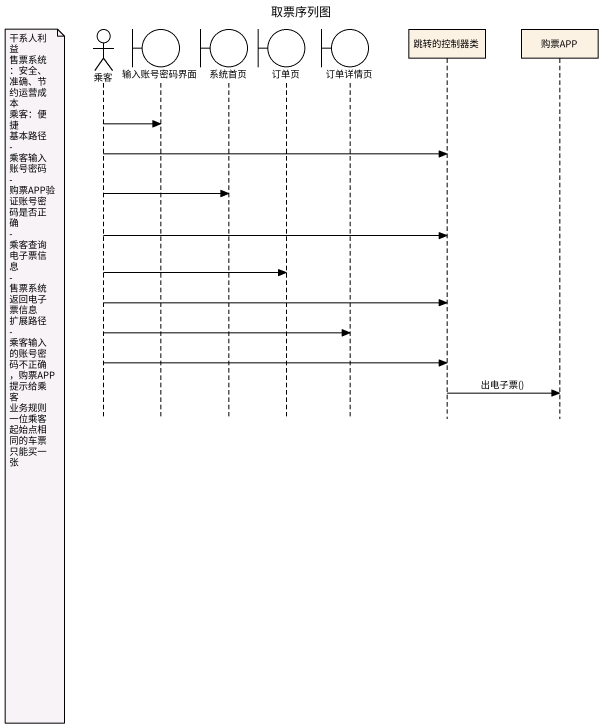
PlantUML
@startuml
title 取票序列图
hide footbox
actor 乘客
boundary 输入账号密码界面
boundary 系统首页
boundary 订单页
boundary 订单详情页
participant 跳转的控制器类
participant 购票APP

乘客 -> 输入账号密码界面
乘客 -> 跳转的控制器类
乘客 -> 系统首页
乘客 -> 跳转的控制器类
乘客 -> 订单页
乘客 -> 跳转的控制器类
乘客 -> 订单详情页
乘客 -> 跳转的控制器类
note left of 乘客
  干系人利益
  售票系统：安全、准确、节约运营成本
  乘客：便捷
  基本路径
  - 乘客输入账号密码
  - 购票APP验证账号密码是否正确
  - 乘客查询电子票信息
  - 售票系统返回电子票信息
  扩展路径
  - 乘客输入的账号密码不正确，购票APP提示给乘客
  业务规则
  一位乘客起始点相同的车票只能买一张
end note
跳转的控制器类 -> 购票APP : 出电子票()
@enduml
